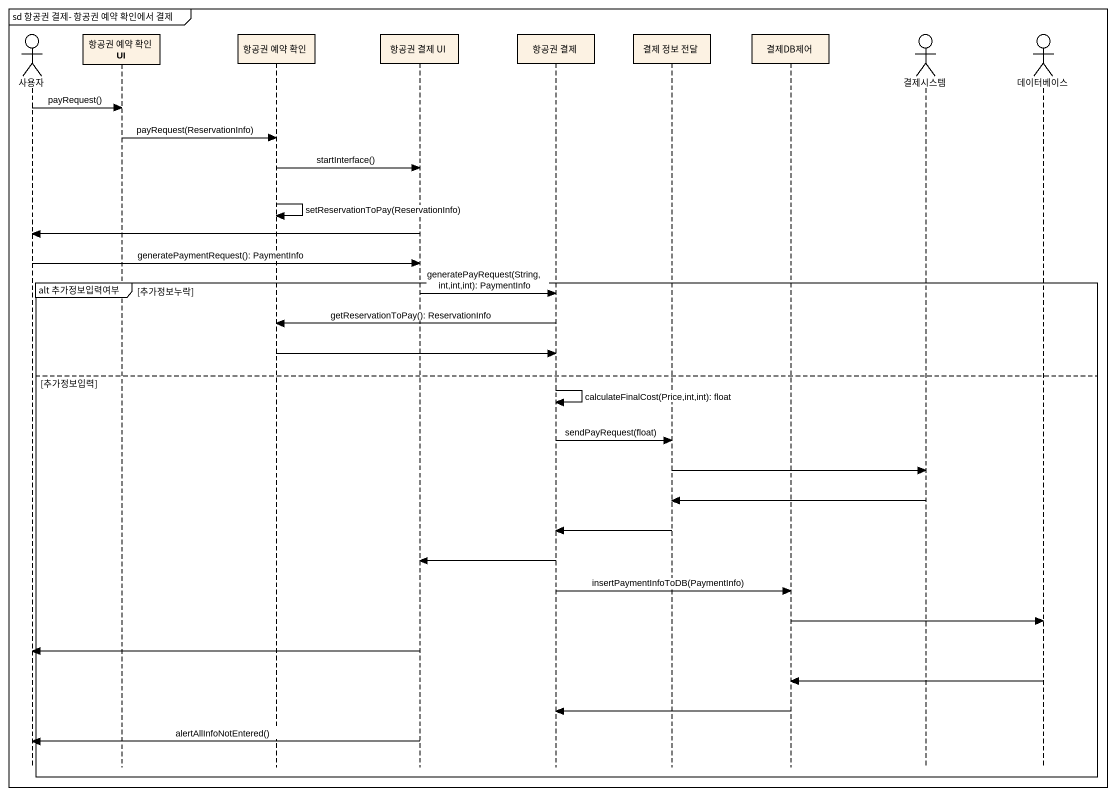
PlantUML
@startuml
mainframe sd 항공권 결제- 항공권 예약 확인에서 결제
hide footbox
actor 사용자
participant "항공권 예약 확인 UI" as 항공권_예약_확인_UI
participant "항공권 예약 확인" as 항공권_예약_확인
participant "항공권 결제 UI" as 항공권_결제_UI
participant "항공권 결제" as 항공권_결제
participant "결제 정보 전달" as 결제_정보_전달
participant 결제DB제어
actor 결제시스템
actor 데이터베이스

사용자 -> 항공권_예약_확인_UI : payRequest()
항공권_예약_확인_UI -> 항공권_예약_확인 : payRequest(ReservationInfo)
항공권_예약_확인 -> 항공권_결제_UI : startInterface()
항공권_예약_확인 -> 항공권_예약_확인 : setReservationToPay(ReservationInfo)
항공권_결제_UI -> 사용자
사용자 -> 항공권_결제_UI : generatePaymentRequest(): PaymentInfo
group alt 추가정보입력여부 [추가정보누락]
  항공권_결제_UI -> 항공권_결제 : generatePayRequest(String,int,int,int): PaymentInfo
  항공권_결제 -> 항공권_예약_확인 : getReservationToPay(): ReservationInfo
  항공권_예약_확인 -> 항공권_결제
else 추가정보입력
  항공권_결제 -> 항공권_결제 : calculateFinalCost(Price,int,int): float
  항공권_결제 -> 결제_정보_전달 : sendPayRequest(float)
  결제_정보_전달 -> 결제시스템
  결제시스템 -> 결제_정보_전달
  결제_정보_전달 -> 항공권_결제
  항공권_결제 -> 항공권_결제_UI
  항공권_결제 -> 결제DB제어 : insertPaymentInfoToDB(PaymentInfo)
  결제DB제어 -> 데이터베이스
  항공권_결제_UI -> 사용자
  데이터베이스 -> 결제DB제어
  결제DB제어 -> 항공권_결제
  항공권_결제_UI -> 사용자 : alertAllInfoNotEntered()
end
@enduml
